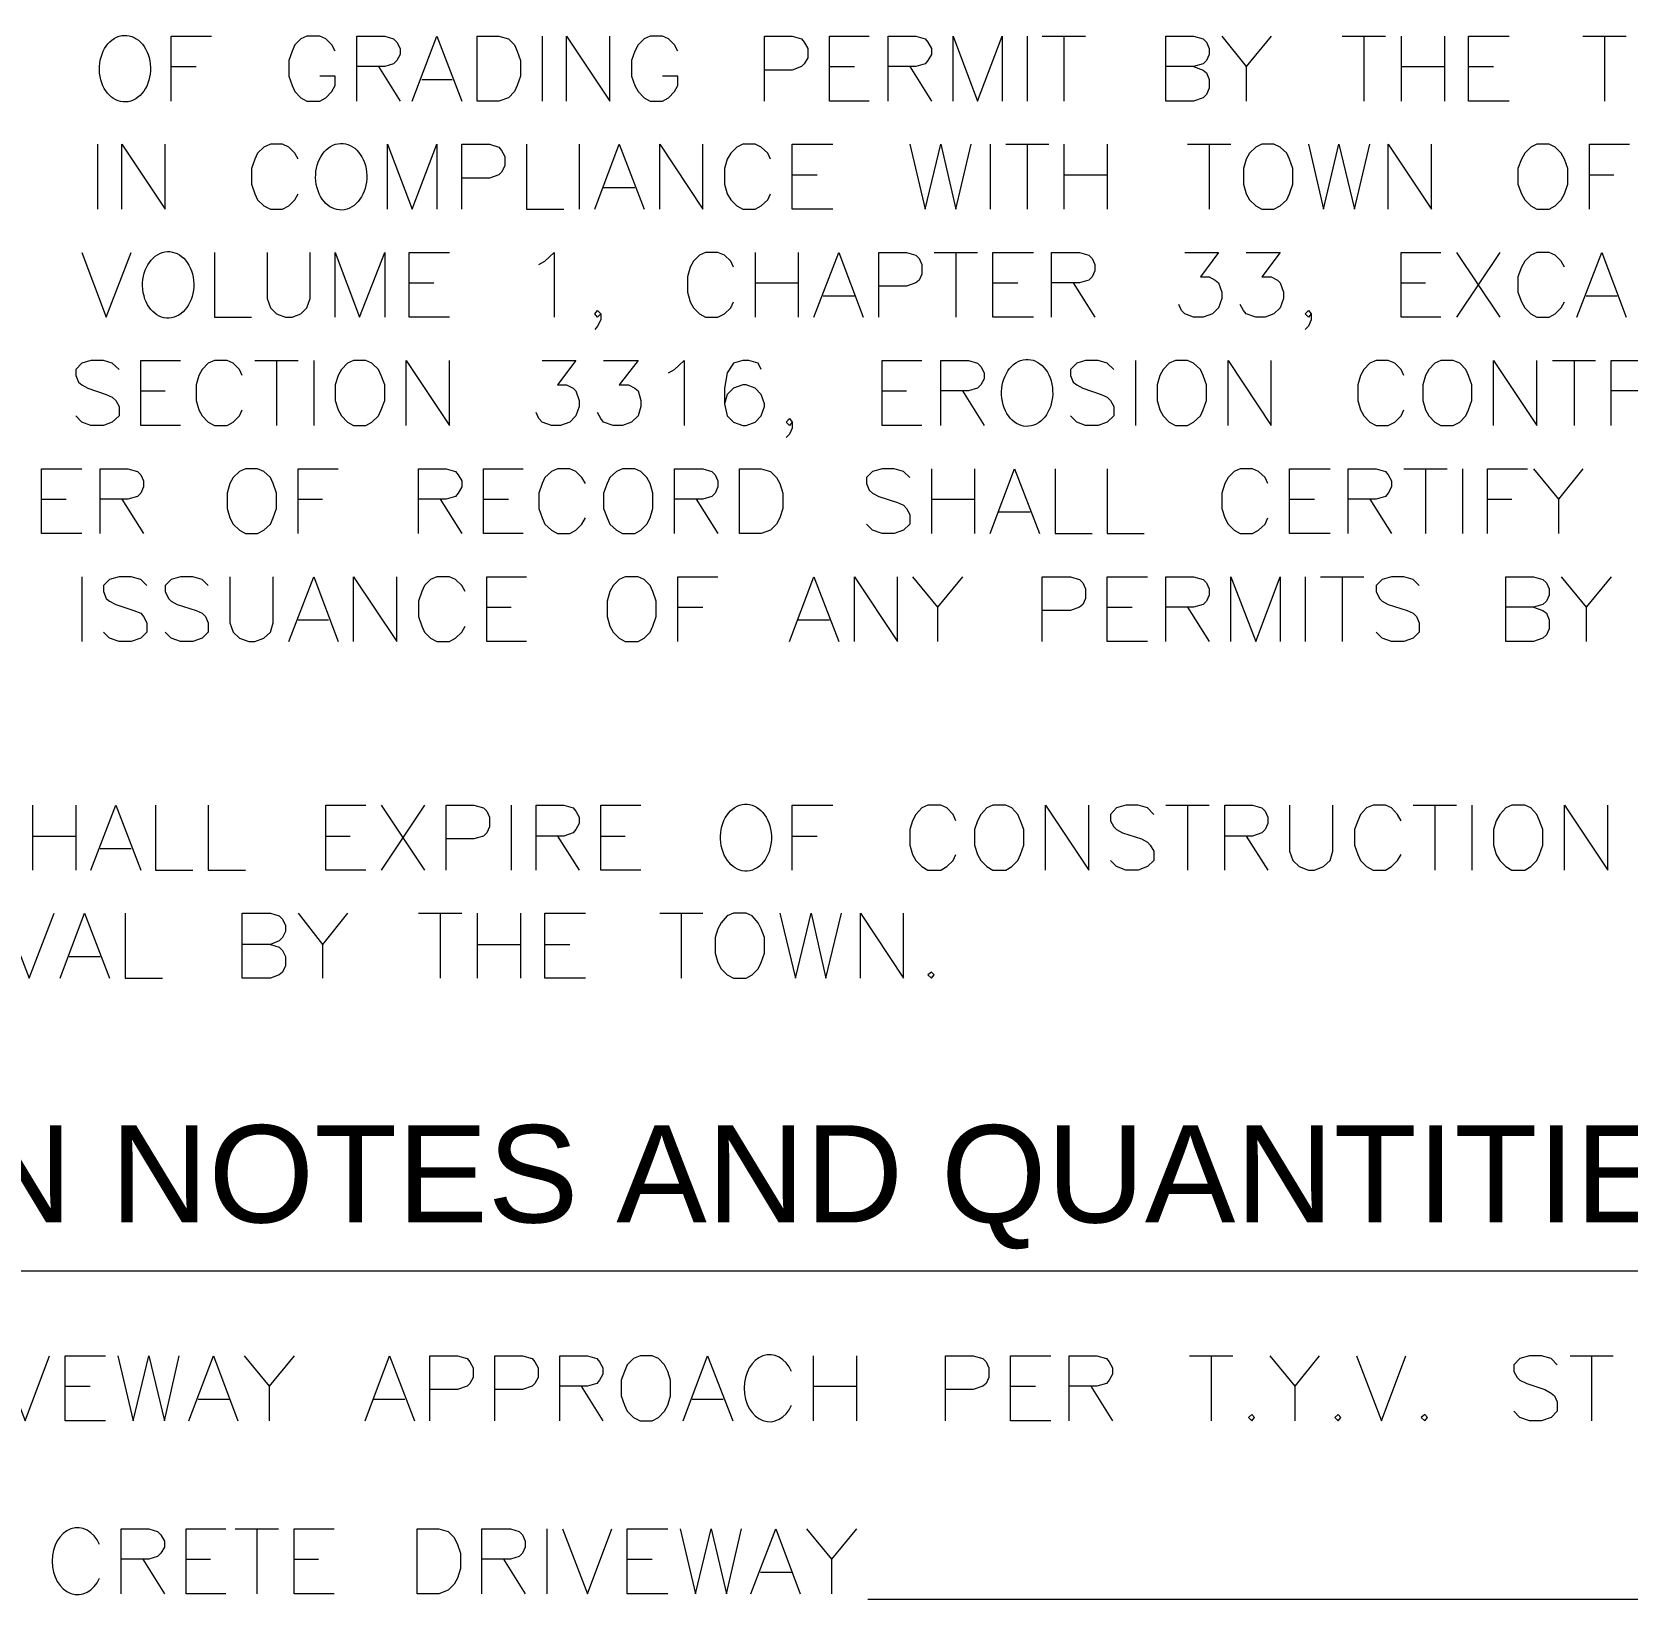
# Model space of a CAD drawing. Header units: millimetres. Extents: x -419 to 20046, y -14642 to 2638.
# Drawn here: x 3711.272 to 3713.239, y 915.84 to 917.773 of the extents above; entities that cross this region are included whole.
import ezdxf

# ---------------------------------------------------------------- set-up
doc = ezdxf.new("R2010")
doc.units = ezdxf.units.MM
for name, color, linetype in [('PDF10_---- NOTES', 7, 'Continuous'), ('PDF10_----TX03', 7, 'Continuous'), ('PDF10_TEXT', 7, 'Continuous'), ('PDF10_VICINITY MAP', 7, 'Continuous')]:
    doc.layers.add(name, color=color, linetype=linetype)
doc.styles.add('PDF Arial', font='arial.ttf')

msp = doc.modelspace()

# ---------------------------------------------------------------- linework, layer by layer
at = {"layer": 'PDF10_---- NOTES', "lineweight": 20}
msp.add_lwpolyline([(3709.972, 916.2448), (3713.3998, 916.2448)], dxfattribs=at)
at = {"layer": 'PDF10_----TX03', "lineweight": 20}
for points in [[(3711.4438, 917.6874), (3711.4438, 917.7674), (3711.4938, 917.7674)], [(3711.6463, 917.7491), (3711.6422, 917.7566), (3711.6347, 917.7641), (3711.6272, 917.7674), (3711.6113, 917.7674), (3711.6038, 917.7641), (3711.5963, 917.7566), (3711.593, 917.7491), (3711.5888, 917.7374), (3711.5888, 917.7182), (3711.593, 917.7066), (3711.5963, 917.6991), (3711.6038, 917.6916), (3711.6113, 917.6874), (3711.6272, 917.6874), (3711.6347, 917.6916), (3711.6422, 917.6991), (3711.6463, 917.7066), (3711.6463, 917.7182), (3711.6272, 917.7182)], [(3711.673, 917.6874), (3711.673, 917.7674), (3711.7072, 917.7674), (3711.718, 917.7641), (3711.7222, 917.7599), (3711.7263, 917.7524), (3711.7263, 917.7449), (3711.7222, 917.7374), (3711.718, 917.7332), (3711.7072, 917.7299), (3711.673, 917.7299)], [(3711.7413, 917.6874), (3711.7714, 917.7674), (3711.8022, 917.6874)], [(3711.9014, 917.7674), (3711.9014, 917.6874)], [(3711.9314, 917.6874), (3711.9314, 917.7674), (3711.9847, 917.6874), (3711.9847, 917.7674)], [(3712.0689, 917.7491), (3712.0647, 917.7566), (3712.0572, 917.7641), (3712.0497, 917.7674), (3712.0347, 917.7674), (3712.0272, 917.7641), (3712.0197, 917.7566), (3712.0155, 917.7491), (3712.0114, 917.7374), (3712.0114, 917.7182), (3712.0155, 917.7066), (3712.0197, 917.6991), (3712.0272, 917.6916), (3712.0347, 917.6874), (3712.0497, 917.6874), (3712.0572, 917.6916), (3712.0647, 917.6991), (3712.0689, 917.7066), (3712.0689, 917.7182), (3712.0497, 917.7182)], [(3712.1756, 917.6874), (3712.1756, 917.7674), (3712.2097, 917.7674), (3712.2214, 917.7641), (3712.2247, 917.7599), (3712.2289, 917.7524), (3712.2289, 917.7407), (3712.2247, 917.7332), (3712.2214, 917.7299), (3712.2097, 917.7257), (3712.1756, 917.7257)], [(3712.3047, 917.6874), (3712.2556, 917.6874), (3712.2556, 917.7674), (3712.3047, 917.7674)], [(3712.3281, 917.6874), (3712.3281, 917.7674), (3712.3622, 917.7674), (3712.3739, 917.7641), (3712.3772, 917.7599), (3712.3814, 917.7524), (3712.3814, 917.7449), (3712.3772, 917.7374), (3712.3739, 917.7332), (3712.3622, 917.7299), (3712.3281, 917.7299)], [(3712.4081, 917.6874), (3712.4081, 917.7674), (3712.4381, 917.6874), (3712.4689, 917.7674), (3712.4689, 917.6874)], [(3712.4997, 917.7674), (3712.4997, 917.6874)], [(3712.5181, 917.7674), (3712.5714, 917.7674)], [(3712.5447, 917.7674), (3712.5447, 917.6874)], [(3712.7048, 917.7299), (3712.7164, 917.7257), (3712.7206, 917.7224), (3712.7239, 917.7141), (3712.7239, 917.7032), (3712.7206, 917.6957), (3712.7164, 917.6916), (3712.7048, 917.6874), (3712.6706, 917.6874), (3712.6706, 917.7674), (3712.7048, 917.7674), (3712.7164, 917.7641), (3712.7206, 917.7599), (3712.7239, 917.7524), (3712.7239, 917.7449), (3712.7206, 917.7374), (3712.7164, 917.7332), (3712.7048, 917.7299), (3712.6706, 917.7299)], [(3712.7398, 917.7674), (3712.7698, 917.7299), (3712.7698, 917.6874)], [(3712.8006, 917.7674), (3712.7698, 917.7299)], [(3712.8881, 917.7674), (3712.9414, 917.7674)], [(3712.9148, 917.7674), (3712.9148, 917.6874)], [(3712.9606, 917.7674), (3712.9606, 917.6874)], [(3713.014, 917.7674), (3713.014, 917.6874)], [(3713.094, 917.6874), (3713.044, 917.6874), (3713.044, 917.7674), (3713.094, 917.7674)], [(3713.1848, 917.7674), (3713.2381, 917.7674)], [(3713.2115, 917.7674), (3713.2115, 917.6874)], [(3711.4438, 917.7299), (3711.4747, 917.7299)], [(3711.6997, 917.7299), (3711.7263, 917.6874)], [(3712.2556, 917.7299), (3712.2864, 917.7299)], [(3712.3547, 917.7299), (3712.3814, 917.6874)], [(3712.9606, 917.7299), (3713.014, 917.7299)], [(3713.044, 917.7299), (3713.0748, 917.7299)], [(3711.753, 917.7141), (3711.7905, 917.7141)], [(3711.353, 917.6341), (3711.353, 917.5541)], [(3711.383, 917.5541), (3711.383, 917.6341), (3711.4363, 917.5541), (3711.4363, 917.6341)], [(3711.6005, 917.6157), (3711.5963, 917.6232), (3711.5888, 917.6307), (3711.5813, 917.6341), (3711.5663, 917.6341), (3711.558, 917.6307), (3711.5505, 917.6232), (3711.5472, 917.6157), (3711.543, 917.6041), (3711.543, 917.5849), (3711.5472, 917.5732), (3711.5505, 917.5657), (3711.558, 917.5582), (3711.5663, 917.5541), (3711.5813, 917.5541), (3711.5888, 917.5582), (3711.5963, 917.5657), (3711.6005, 917.5732)], [(3711.7105, 917.5541), (3711.7105, 917.6341), (3711.7413, 917.5541), (3711.7714, 917.6341), (3711.7714, 917.5541)], [(3711.8022, 917.5541), (3711.8022, 917.6341), (3711.8364, 917.6341), (3711.848, 917.6307), (3711.8514, 917.6266), (3711.8555, 917.6191), (3711.8555, 917.6074), (3711.8514, 917.5999), (3711.848, 917.5966), (3711.8364, 917.5924), (3711.8022, 917.5924)], [(3711.8822, 917.6341), (3711.8822, 917.5541), (3711.928, 917.5541)], [(3711.9472, 917.6341), (3711.9472, 917.5541)], [(3711.9664, 917.5541), (3711.9964, 917.6341), (3712.0272, 917.5541)], [(3712.0464, 917.5541), (3712.0464, 917.6341), (3712.0997, 917.5541), (3712.0997, 917.6341)], [(3712.1831, 917.6157), (3712.1797, 917.6232), (3712.1714, 917.6307), (3712.1639, 917.6341), (3712.1489, 917.6341), (3712.1414, 917.6307), (3712.1339, 917.6232), (3712.1297, 917.6157), (3712.1264, 917.6041), (3712.1264, 917.5849), (3712.1297, 917.5732), (3712.1339, 917.5657), (3712.1414, 917.5582), (3712.1489, 917.5541), (3712.1639, 917.5541), (3712.1714, 917.5582), (3712.1797, 917.5657), (3712.1831, 917.5732)], [(3712.2597, 917.5541), (3712.2097, 917.5541), (3712.2097, 917.6341), (3712.2597, 917.6341)], [(3712.3547, 917.6341), (3712.3739, 917.5541), (3712.3931, 917.6341), (3712.4114, 917.5541), (3712.4306, 917.6341)], [(3712.4539, 917.6341), (3712.4539, 917.5541)], [(3712.4731, 917.6341), (3712.5264, 917.6341)], [(3712.4997, 917.6341), (3712.4997, 917.5541)], [(3712.5447, 917.6341), (3712.5447, 917.5541)], [(3712.5981, 917.6341), (3712.5981, 917.5541)], [(3712.6973, 917.6341), (3712.7506, 917.6341)], [(3712.7239, 917.6341), (3712.7239, 917.5541)], [(3712.8464, 917.6341), (3712.8648, 917.5541), (3712.8839, 917.6341), (3712.9031, 917.5541), (3712.9223, 917.6341)], [(3712.9448, 917.5541), (3712.9448, 917.6341), (3712.9981, 917.5541), (3712.9981, 917.6341)], [(3713.1931, 917.5541), (3713.1931, 917.6341), (3713.2423, 917.6341)], [(3711.9772, 917.5807), (3712.0155, 917.5807)], [(3712.2097, 917.5966), (3712.2406, 917.5966)], [(3712.5447, 917.5966), (3712.5981, 917.5966)], [(3713.1931, 917.5966), (3713.2231, 917.5966)], [(3711.3338, 917.5007), (3711.3638, 917.4207), (3711.3947, 917.5007)], [(3711.4972, 917.5007), (3711.4972, 917.4207), (3711.543, 917.4207)], [(3711.5622, 917.5007), (3711.5622, 917.4441), (3711.5663, 917.4324), (3711.5738, 917.4249), (3711.5847, 917.4207), (3711.593, 917.4207), (3711.6038, 917.4249), (3711.6113, 917.4324), (3711.6155, 917.4441), (3711.6155, 917.5007)], [(3711.6463, 917.4207), (3711.6463, 917.5007), (3711.6763, 917.4207), (3711.7072, 917.5007), (3711.7072, 917.4207)], [(3711.7872, 917.4207), (3711.7372, 917.4207), (3711.7372, 917.5007), (3711.7872, 917.5007)], [(3711.8972, 917.4857), (3711.9047, 917.4899), (3711.9164, 917.5007), (3711.9164, 917.4207)], [(3712.1372, 917.4824), (3712.1339, 917.4899), (3712.1264, 917.4974), (3712.118, 917.5007), (3712.103, 917.5007), (3712.0955, 917.4974), (3712.088, 917.4899), (3712.0839, 917.4824), (3712.0805, 917.4707), (3712.0805, 917.4516), (3712.0839, 917.4399), (3712.088, 917.4324), (3712.0955, 917.4249), (3712.103, 917.4207), (3712.118, 917.4207), (3712.1264, 917.4249), (3712.1339, 917.4324), (3712.1372, 917.4399)], [(3712.1639, 917.5007), (3712.1639, 917.4207)], [(3712.2172, 917.5007), (3712.2172, 917.4207)], [(3712.2364, 917.4207), (3712.2672, 917.5007), (3712.2972, 917.4207)], [(3712.3164, 917.4207), (3712.3164, 917.5007), (3712.3506, 917.5007), (3712.3622, 917.4974), (3712.3664, 917.4932), (3712.3697, 917.4857), (3712.3697, 917.4741), (3712.3664, 917.4666), (3712.3622, 917.4632), (3712.3506, 917.4591), (3712.3164, 917.4591)], [(3712.3847, 917.5007), (3712.4381, 917.5007)], [(3712.4114, 917.5007), (3712.4114, 917.4207)], [(3712.5072, 917.4207), (3712.4572, 917.4207), (3712.4572, 917.5007), (3712.5072, 917.5007)], [(3712.5297, 917.4207), (3712.5297, 917.5007), (3712.5639, 917.5007), (3712.5756, 917.4974), (3712.5797, 917.4932), (3712.5831, 917.4857), (3712.5831, 917.4782), (3712.5797, 917.4707), (3712.5756, 917.4666), (3712.5639, 917.4632), (3712.5297, 917.4632)], [(3712.6939, 917.5007), (3712.7356, 917.5007), (3712.7131, 917.4707), (3712.7239, 917.4707), (3712.7314, 917.4666), (3712.7356, 917.4632), (3712.7398, 917.4516), (3712.7398, 917.4441), (3712.7356, 917.4324), (3712.7281, 917.4249), (3712.7164, 917.4207), (3712.7048, 917.4207), (3712.6939, 917.4249), (3712.6898, 917.4291), (3712.6864, 917.4366)], [(3712.7698, 917.5007), (3712.8114, 917.5007), (3712.7889, 917.4707), (3712.8006, 917.4707), (3712.8081, 917.4666), (3712.8114, 917.4632), (3712.8156, 917.4516), (3712.8156, 917.4441), (3712.8114, 917.4324), (3712.8039, 917.4249), (3712.7931, 917.4207), (3712.7814, 917.4207), (3712.7698, 917.4249), (3712.7664, 917.4291), (3712.7623, 917.4366)], [(3713.0098, 917.4207), (3712.9606, 917.4207), (3712.9606, 917.5007), (3713.0098, 917.5007)], [(3713.029, 917.5007), (3713.0823, 917.4207)], [(3713.0823, 917.5007), (3713.029, 917.4207)], [(3713.1623, 917.4824), (3713.1581, 917.4899), (3713.1506, 917.4974), (3713.1431, 917.5007), (3713.1281, 917.5007), (3713.1206, 917.4974), (3713.1131, 917.4899), (3713.109, 917.4824), (3713.1048, 917.4707), (3713.1048, 917.4516), (3713.109, 917.4399), (3713.1131, 917.4324), (3713.1206, 917.4249), (3713.1281, 917.4207), (3713.1431, 917.4207), (3713.1506, 917.4249), (3713.1581, 917.4324), (3713.1623, 917.4399)], [(3713.1773, 917.4207), (3713.2081, 917.5007), (3713.2381, 917.4207)], [(3711.7372, 917.4632), (3711.768, 917.4632)], [(3712.1639, 917.4632), (3712.2172, 917.4632)], [(3712.4572, 917.4632), (3712.4881, 917.4632)], [(3712.5564, 917.4632), (3712.5831, 917.4207)], [(3712.9606, 917.4632), (3712.9906, 917.4632)], [(3712.2481, 917.4474), (3712.2864, 917.4474)], [(3713.189, 917.4474), (3713.2273, 917.4474)], [(3711.9739, 917.4249), (3711.9697, 917.4207), (3711.9664, 917.4249), (3711.9697, 917.4291), (3711.9739, 917.4249), (3711.9739, 917.4174), (3711.9697, 917.4099), (3711.9664, 917.4057)], [(3712.8498, 917.4249), (3712.8464, 917.4207), (3712.8423, 917.4249), (3712.8464, 917.4291), (3712.8498, 917.4249), (3712.8498, 917.4174), (3712.8464, 917.4099), (3712.8423, 917.4057)], [(3711.3797, 917.3565), (3711.3713, 917.364), (3711.3605, 917.3674), (3711.3447, 917.3674), (3711.3338, 917.364), (3711.3263, 917.3565), (3711.3263, 917.349), (3711.3296, 917.3407), (3711.3338, 917.3374), (3711.3413, 917.3332), (3711.3638, 917.3257), (3711.3713, 917.3224), (3711.3755, 917.3182), (3711.3797, 917.3107), (3711.3797, 917.299), (3711.3713, 917.2915), (3711.3605, 917.2874), (3711.3447, 917.2874), (3711.3338, 917.2915), (3711.3263, 917.299)], [(3711.4555, 917.2874), (3711.4063, 917.2874), (3711.4063, 917.3674), (3711.4555, 917.3674)], [(3711.5313, 917.349), (3711.528, 917.3565), (3711.5205, 917.364), (3711.513, 917.3674), (3711.4972, 917.3674), (3711.4897, 917.364), (3711.4822, 917.3565), (3711.478, 917.349), (3711.4747, 917.3374), (3711.4747, 917.3182), (3711.478, 917.3065), (3711.4822, 917.299), (3711.4897, 917.2915), (3711.4972, 917.2874), (3711.513, 917.2874), (3711.5205, 917.2915), (3711.528, 917.299), (3711.5313, 917.3065)], [(3711.5472, 917.3674), (3711.6005, 917.3674)], [(3711.5738, 917.3674), (3711.5738, 917.2874)], [(3711.6197, 917.3674), (3711.6197, 917.2874)], [(3711.7338, 917.2874), (3711.7338, 917.3674), (3711.7872, 917.2874), (3711.7872, 917.3674)], [(3711.9014, 917.3674), (3711.943, 917.3674), (3711.9205, 917.3374), (3711.9314, 917.3374), (3711.9397, 917.3332), (3711.943, 917.3299), (3711.9472, 917.3182), (3711.9472, 917.3107), (3711.943, 917.299), (3711.9355, 917.2915), (3711.9239, 917.2874), (3711.913, 917.2874), (3711.9014, 917.2915), (3711.8972, 917.2957), (3711.8939, 917.3032)], [(3711.9772, 917.3674), (3712.0197, 917.3674), (3711.9964, 917.3374), (3712.008, 917.3374), (3712.0155, 917.3332), (3712.0197, 917.3299), (3712.023, 917.3182), (3712.023, 917.3107), (3712.0197, 917.299), (3712.0114, 917.2915), (3712.0005, 917.2874), (3711.9889, 917.2874), (3711.9772, 917.2915), (3711.9739, 917.2957), (3711.9697, 917.3032)], [(3712.0572, 917.3524), (3712.0647, 917.3565), (3712.0764, 917.3674), (3712.0764, 917.2874)], [(3712.1714, 917.3565), (3712.168, 917.364), (3712.1564, 917.3674), (3712.1489, 917.3674), (3712.1372, 917.364), (3712.1297, 917.3524), (3712.1264, 917.3332), (3712.1264, 917.314), (3712.1297, 917.299), (3712.1372, 917.2915), (3712.1489, 917.2874), (3712.153, 917.2874), (3712.1639, 917.2915), (3712.1714, 917.299), (3712.1756, 917.3107), (3712.1756, 917.314), (3712.1714, 917.3257), (3712.1639, 917.3332), (3712.153, 917.3374), (3712.1489, 917.3374), (3712.1372, 917.3332), (3712.1297, 917.3257), (3712.1264, 917.314)], [(3712.3697, 917.2874), (3712.3206, 917.2874), (3712.3206, 917.3674), (3712.3697, 917.3674)], [(3712.3931, 917.2874), (3712.3931, 917.3674), (3712.4272, 917.3674), (3712.4381, 917.364), (3712.4422, 917.3599), (3712.4464, 917.3524), (3712.4464, 917.3449), (3712.4422, 917.3374), (3712.4381, 917.3332), (3712.4272, 917.3299), (3712.3931, 917.3299)], [(3712.6064, 917.3565), (3712.5981, 917.364), (3712.5872, 917.3674), (3712.5714, 917.3674), (3712.5606, 917.364), (3712.5531, 917.3565), (3712.5531, 917.349), (3712.5564, 917.3407), (3712.5606, 917.3374), (3712.5681, 917.3332), (3712.5906, 917.3257), (3712.5981, 917.3224), (3712.6023, 917.3182), (3712.6064, 917.3107), (3712.6064, 917.299), (3712.5981, 917.2915), (3712.5872, 917.2874), (3712.5714, 917.2874), (3712.5606, 917.2915), (3712.5531, 917.299)], [(3712.6331, 917.3674), (3712.6331, 917.2874)], [(3712.7473, 917.2874), (3712.7473, 917.3674), (3712.8006, 917.2874), (3712.8006, 917.3674)], [(3712.9639, 917.349), (3712.9606, 917.3565), (3712.9531, 917.364), (3712.9448, 917.3674), (3712.9298, 917.3674), (3712.9223, 917.364), (3712.9148, 917.3565), (3712.9106, 917.349), (3712.9073, 917.3374), (3712.9073, 917.3182), (3712.9106, 917.3065), (3712.9148, 917.299), (3712.9223, 917.2915), (3712.9298, 917.2874), (3712.9448, 917.2874), (3712.9531, 917.2915), (3712.9606, 917.299), (3712.9639, 917.3065)], [(3713.0748, 917.2874), (3713.0748, 917.3674), (3713.1281, 917.2874), (3713.1281, 917.3674)], [(3713.1473, 917.3674), (3713.2006, 917.3674)], [(3713.174, 917.3674), (3713.174, 917.2874)], [(3713.2198, 917.2874), (3713.2198, 917.3674), (3713.254, 917.3674), (3713.2648, 917.364), (3713.269, 917.3599), (3713.2731, 917.3524), (3713.2731, 917.3449), (3713.269, 917.3374), (3713.2648, 917.3332), (3713.254, 917.3299), (3713.2198, 917.3299)], [(3711.4063, 917.3299), (3711.4363, 917.3299)], [(3712.3206, 917.3299), (3712.3506, 917.3299)], [(3712.4197, 917.3299), (3712.4464, 917.2874)], [(3712.2097, 917.2915), (3712.2064, 917.2874), (3712.2022, 917.2915), (3712.2064, 917.2957), (3712.2097, 917.2915), (3712.2097, 917.284), (3712.2064, 917.2765), (3712.2022, 917.2724)], [(3711.3338, 917.154), (3711.2838, 917.154), (3711.2838, 917.234), (3711.3338, 917.234)], [(3711.3563, 917.154), (3711.3563, 917.234), (3711.3905, 917.234), (3711.4022, 917.2307), (3711.4063, 917.2265), (3711.4097, 917.219), (3711.4097, 917.2115), (3711.4063, 917.204), (3711.4022, 917.1999), (3711.3905, 917.1965), (3711.3563, 917.1965)], [(3711.6005, 917.154), (3711.6005, 917.234), (3711.6497, 917.234)], [(3711.7488, 917.154), (3711.7488, 917.234), (3711.783, 917.234), (3711.7947, 917.2307), (3711.798, 917.2265), (3711.8022, 917.219), (3711.8022, 917.2115), (3711.798, 917.204), (3711.7947, 917.1999), (3711.783, 917.1965), (3711.7488, 917.1965)], [(3711.878, 917.154), (3711.8289, 917.154), (3711.8289, 917.234), (3711.878, 917.234)], [(3711.9547, 917.2157), (3711.9505, 917.2232), (3711.943, 917.2307), (3711.9355, 917.234), (3711.9205, 917.234), (3711.913, 917.2307), (3711.9047, 917.2232), (3711.9014, 917.2157), (3711.8972, 917.204), (3711.8972, 917.1849), (3711.9014, 917.1732), (3711.9047, 917.1657), (3711.913, 917.1582), (3711.9205, 917.154), (3711.9355, 917.154), (3711.943, 917.1582), (3711.9505, 917.1657), (3711.9547, 917.1732)], [(3712.0647, 917.154), (3712.0647, 917.234), (3712.0997, 917.234), (3712.1105, 917.2307), (3712.1147, 917.2265), (3712.118, 917.219), (3712.118, 917.2115), (3712.1147, 917.204), (3712.1105, 917.1999), (3712.0997, 917.1965), (3712.0647, 917.1965)], [(3712.3547, 917.2232), (3712.3472, 917.2307), (3712.3356, 917.234), (3712.3206, 917.234), (3712.3089, 917.2307), (3712.3014, 917.2232), (3712.3014, 917.2157), (3712.3047, 917.2074), (3712.3089, 917.204), (3712.3164, 917.1999), (3712.3397, 917.1924), (3712.3472, 917.189), (3712.3506, 917.1849), (3712.3547, 917.1774), (3712.3547, 917.1657), (3712.3472, 917.1582), (3712.3356, 917.154), (3712.3206, 917.154), (3712.3089, 917.1582), (3712.3014, 917.1657)], [(3712.3814, 917.234), (3712.3814, 917.154)], [(3712.4347, 917.234), (3712.4347, 917.154)], [(3712.4539, 917.154), (3712.4839, 917.234), (3712.5147, 917.154)], [(3712.5339, 917.234), (3712.5339, 917.154), (3712.5797, 917.154)], [(3712.5981, 917.234), (3712.5981, 917.154), (3712.6439, 917.154)], [(3712.7964, 917.2157), (3712.7931, 917.2232), (3712.7848, 917.2307), (3712.7773, 917.234), (3712.7623, 917.234), (3712.7548, 917.2307), (3712.7473, 917.2232), (3712.7431, 917.2157), (3712.7398, 917.204), (3712.7398, 917.1849), (3712.7431, 917.1732), (3712.7473, 917.1657), (3712.7548, 917.1582), (3712.7623, 917.154), (3712.7773, 917.154), (3712.7848, 917.1582), (3712.7931, 917.1657), (3712.7964, 917.1732)], [(3712.8731, 917.154), (3712.8231, 917.154), (3712.8231, 917.234), (3712.8731, 917.234)], [(3712.8956, 917.154), (3712.8956, 917.234), (3712.9298, 917.234), (3712.9414, 917.2307), (3712.9448, 917.2265), (3712.9489, 917.219), (3712.9489, 917.2115), (3712.9448, 917.204), (3712.9414, 917.1999), (3712.9298, 917.1965), (3712.8956, 917.1965)], [(3712.9639, 917.234), (3713.0173, 917.234)], [(3712.9906, 917.234), (3712.9906, 917.154)], [(3713.0365, 917.234), (3713.0365, 917.154)], [(3713.0673, 917.154), (3713.0673, 917.234), (3713.1165, 917.234)], [(3713.124, 917.234), (3713.1548, 917.1965), (3713.1548, 917.154)], [(3713.1848, 917.234), (3713.1548, 917.1965)], [(3711.2838, 917.1965), (3711.3146, 917.1965)], [(3711.383, 917.1965), (3711.4097, 917.154)], [(3711.6005, 917.1965), (3711.6305, 917.1965)], [(3711.7755, 917.1965), (3711.8022, 917.154)], [(3711.8289, 917.1965), (3711.8597, 917.1965)], [(3712.0914, 917.1965), (3712.118, 917.154)], [(3712.3814, 917.1965), (3712.4347, 917.1965)], [(3712.8231, 917.1965), (3712.8539, 917.1965)], [(3712.9223, 917.1965), (3712.9489, 917.154)], [(3713.0673, 917.1965), (3713.0973, 917.1965)], [(3712.4647, 917.1807), (3712.5031, 917.1807)], [(3711.3338, 917.1007), (3711.3338, 917.0207)], [(3711.4138, 917.0899), (3711.4063, 917.0974), (3711.3947, 917.1007), (3711.3797, 917.1007), (3711.368, 917.0974), (3711.3605, 917.0899), (3711.3605, 917.0824), (3711.3638, 917.074), (3711.368, 917.0707), (3711.3755, 917.0665), (3711.398, 917.059), (3711.4063, 917.0557), (3711.4097, 917.0515), (3711.4138, 917.044), (3711.4138, 917.0324), (3711.4063, 917.0249), (3711.3947, 917.0207), (3711.3797, 917.0207), (3711.368, 917.0249), (3711.3605, 917.0324)], [(3711.4897, 917.0899), (3711.4822, 917.0974), (3711.4705, 917.1007), (3711.4555, 917.1007), (3711.4438, 917.0974), (3711.4363, 917.0899), (3711.4363, 917.0824), (3711.4405, 917.074), (3711.4438, 917.0707), (3711.4513, 917.0665), (3711.4747, 917.059), (3711.4822, 917.0557), (3711.4863, 917.0515), (3711.4897, 917.044), (3711.4897, 917.0324), (3711.4822, 917.0249), (3711.4705, 917.0207), (3711.4555, 917.0207), (3711.4438, 917.0249), (3711.4363, 917.0324)], [(3711.5163, 917.1007), (3711.5163, 917.044), (3711.5205, 917.0324), (3711.528, 917.0249), (3711.5397, 917.0207), (3711.5472, 917.0207), (3711.558, 917.0249), (3711.5663, 917.0324), (3711.5697, 917.044), (3711.5697, 917.1007)], [(3711.5888, 917.0207), (3711.6197, 917.1007), (3711.6497, 917.0207)], [(3711.6688, 917.0207), (3711.6688, 917.1007), (3711.7222, 917.0207), (3711.7222, 917.1007)], [(3711.8064, 917.0824), (3711.8022, 917.0899), (3711.7947, 917.0974), (3711.7872, 917.1007), (3711.7714, 917.1007), (3711.7639, 917.0974), (3711.7564, 917.0899), (3711.753, 917.0824), (3711.7488, 917.0707), (3711.7488, 917.0515), (3711.753, 917.0399), (3711.7564, 917.0324), (3711.7639, 917.0249), (3711.7714, 917.0207), (3711.7872, 917.0207), (3711.7947, 917.0249), (3711.8022, 917.0324), (3711.8064, 917.0399)], [(3711.8822, 917.0207), (3711.833, 917.0207), (3711.833, 917.1007), (3711.8822, 917.1007)], [(3712.0689, 917.0207), (3712.0689, 917.1007), (3712.118, 917.1007)], [(3712.2064, 917.0207), (3712.2364, 917.1007), (3712.2672, 917.0207)], [(3712.2864, 917.0207), (3712.2864, 917.1007), (3712.3397, 917.0207), (3712.3397, 917.1007)], [(3712.3581, 917.1007), (3712.3889, 917.0632), (3712.3889, 917.0207)], [(3712.4197, 917.1007), (3712.3889, 917.0632)], [(3712.5181, 917.0207), (3712.5181, 917.1007), (3712.5531, 917.1007), (3712.5639, 917.0974), (3712.5681, 917.0932), (3712.5714, 917.0857), (3712.5714, 917.074), (3712.5681, 917.0665), (3712.5639, 917.0632), (3712.5531, 917.059), (3712.5181, 917.059)], [(3712.6481, 917.0207), (3712.5981, 917.0207), (3712.5981, 917.1007), (3712.6481, 917.1007)], [(3712.6706, 917.0207), (3712.6706, 917.1007), (3712.7048, 917.1007), (3712.7164, 917.0974), (3712.7206, 917.0932), (3712.7239, 917.0857), (3712.7239, 917.0782), (3712.7206, 917.0707), (3712.7164, 917.0665), (3712.7048, 917.0632), (3712.6706, 917.0632)], [(3712.7506, 917.0207), (3712.7506, 917.1007), (3712.7814, 917.0207), (3712.8114, 917.1007), (3712.8114, 917.0207)], [(3712.8423, 917.1007), (3712.8423, 917.0207)], [(3712.8614, 917.1007), (3712.9148, 917.1007)], [(3712.8881, 917.1007), (3712.8881, 917.0207)], [(3712.9831, 917.0899), (3712.9756, 917.0974), (3712.9639, 917.1007), (3712.9489, 917.1007), (3712.9373, 917.0974), (3712.9298, 917.0899), (3712.9298, 917.0824), (3712.9339, 917.074), (3712.9373, 917.0707), (3712.9448, 917.0665), (3712.9681, 917.059), (3712.9756, 917.0557), (3712.9798, 917.0515), (3712.9831, 917.044), (3712.9831, 917.0324), (3712.9756, 917.0249), (3712.9639, 917.0207), (3712.9489, 917.0207), (3712.9373, 917.0249), (3712.9298, 917.0324)], [(3713.124, 917.0632), (3713.1356, 917.059), (3713.1398, 917.0557), (3713.1431, 917.0474), (3713.1431, 917.0365), (3713.1398, 917.029), (3713.1356, 917.0249), (3713.124, 917.0207), (3713.0898, 917.0207), (3713.0898, 917.1007), (3713.124, 917.1007), (3713.1356, 917.0974), (3713.1398, 917.0932), (3713.1431, 917.0857), (3713.1431, 917.0782), (3713.1398, 917.0707), (3713.1356, 917.0665), (3713.124, 917.0632), (3713.0898, 917.0632)], [(3713.1581, 917.1007), (3713.189, 917.0632), (3713.189, 917.0207)], [(3713.2198, 917.1007), (3713.189, 917.0632)], [(3711.833, 917.0632), (3711.863, 917.0632)], [(3712.0689, 917.0632), (3712.0997, 917.0632)], [(3712.5981, 917.0632), (3712.6289, 917.0632)], [(3712.6973, 917.0632), (3712.7239, 917.0207)], [(3711.6005, 917.0474), (3711.638, 917.0474)], [(3712.2172, 917.0474), (3712.2556, 917.0474)], [(3711.273, 916.819), (3711.273, 916.739)], [(3711.3263, 916.819), (3711.3263, 916.739)], [(3711.3447, 916.739), (3711.3755, 916.819), (3711.4063, 916.739)], [(3711.4247, 916.819), (3711.4247, 916.739), (3711.4705, 916.739)], [(3711.4897, 916.819), (3711.4897, 916.739), (3711.5355, 916.739)], [(3711.6838, 916.739), (3711.6347, 916.739), (3711.6347, 916.819), (3711.6838, 916.819)], [(3711.703, 916.819), (3711.7564, 916.739)], [(3711.7564, 916.819), (3711.703, 916.739)], [(3711.783, 916.739), (3711.783, 916.819), (3711.8172, 916.819), (3711.8289, 916.8157), (3711.833, 916.8115), (3711.8364, 916.804), (3711.8364, 916.7923), (3711.833, 916.7848), (3711.8289, 916.7807), (3711.8172, 916.7773), (3711.783, 916.7773)], [(3711.863, 916.819), (3711.863, 916.739)], [(3711.8939, 916.739), (3711.8939, 916.819), (3711.928, 916.819), (3711.9397, 916.8157), (3711.943, 916.8115), (3711.9472, 916.804), (3711.9472, 916.7965), (3711.943, 916.789), (3711.9397, 916.7848), (3711.928, 916.7807), (3711.8939, 916.7807)], [(3712.023, 916.739), (3711.9739, 916.739), (3711.9739, 916.819), (3712.023, 916.819)], [(3712.2097, 916.739), (3712.2097, 916.819), (3712.2597, 916.819)], [(3712.4114, 916.7998), (3712.4081, 916.8073), (3712.4006, 916.8157), (3712.3931, 916.819), (3712.3772, 916.819), (3712.3697, 916.8157), (3712.3622, 916.8073), (3712.3581, 916.7998), (3712.3547, 916.789), (3712.3547, 916.7698), (3712.3581, 916.7582), (3712.3622, 916.7507), (3712.3697, 916.7432), (3712.3772, 916.739), (3712.3931, 916.739), (3712.4006, 916.7432), (3712.4081, 916.7507), (3712.4114, 916.7582)], [(3712.5222, 916.739), (3712.5222, 916.819), (3712.5756, 916.739), (3712.5756, 916.819)], [(3712.6556, 916.8073), (3712.6481, 916.8157), (3712.6364, 916.819), (3712.6214, 916.819), (3712.6098, 916.8157), (3712.6023, 916.8073), (3712.6023, 916.7998), (3712.6064, 916.7923), (3712.6098, 916.789), (3712.6173, 916.7848), (3712.6406, 916.7773), (3712.6481, 916.7732), (3712.6514, 916.7698), (3712.6556, 916.7623), (3712.6556, 916.7507), (3712.6481, 916.7432), (3712.6364, 916.739), (3712.6214, 916.739), (3712.6098, 916.7432), (3712.6023, 916.7507)], [(3712.6706, 916.819), (3712.7239, 916.819)], [(3712.6973, 916.819), (3712.6973, 916.739)], [(3712.7431, 916.739), (3712.7431, 916.819), (3712.7773, 916.819), (3712.7889, 916.8157), (3712.7931, 916.8115), (3712.7964, 916.804), (3712.7964, 916.7965), (3712.7931, 916.789), (3712.7889, 916.7848), (3712.7773, 916.7807), (3712.7431, 916.7807)], [(3712.8231, 916.819), (3712.8231, 916.7623), (3712.8273, 916.7507), (3712.8348, 916.7432), (3712.8464, 916.739), (3712.8539, 916.739), (3712.8648, 916.7432), (3712.8731, 916.7507), (3712.8764, 916.7623), (3712.8764, 916.819)], [(3712.9606, 916.7998), (3712.9564, 916.8073), (3712.9489, 916.8157), (3712.9414, 916.819), (3712.9264, 916.819), (3712.9181, 916.8157), (3712.9106, 916.8073), (3712.9073, 916.7998), (3712.9031, 916.789), (3712.9031, 916.7698), (3712.9073, 916.7582), (3712.9106, 916.7507), (3712.9181, 916.7432), (3712.9264, 916.739), (3712.9414, 916.739), (3712.9489, 916.7432), (3712.9564, 916.7507), (3712.9606, 916.7582)], [(3712.9756, 916.819), (3713.029, 916.819)], [(3713.0023, 916.819), (3713.0023, 916.739)], [(3713.0481, 916.819), (3713.0481, 916.739)], [(3713.1623, 916.739), (3713.1623, 916.819), (3713.2156, 916.739), (3713.2156, 916.819)], [(3711.273, 916.7807), (3711.3263, 916.7807)], [(3711.6347, 916.7807), (3711.6647, 916.7807)], [(3711.9205, 916.7807), (3711.9472, 916.739)], [(3711.9739, 916.7807), (3712.0039, 916.7807)], [(3712.2097, 916.7807), (3712.2406, 916.7807)], [(3712.7698, 916.7807), (3712.7964, 916.739)], [(3711.3563, 916.7657), (3711.3947, 916.7657)], [(3711.238, 916.6857), (3711.2688, 916.6057), (3711.2996, 916.6857)], [(3711.3071, 916.6057), (3711.3371, 916.6857), (3711.368, 916.6057)], [(3711.3872, 916.6857), (3711.3872, 916.6057), (3711.433, 916.6057)], [(3711.5663, 916.6473), (3711.5772, 916.644), (3711.5813, 916.6398), (3711.5847, 916.6323), (3711.5847, 916.6207), (3711.5813, 916.6132), (3711.5772, 916.6098), (3711.5663, 916.6057), (3711.5313, 916.6057), (3711.5313, 916.6857), (3711.5663, 916.6857), (3711.5772, 916.6823), (3711.5813, 916.6782), (3711.5847, 916.6707), (3711.5847, 916.6632), (3711.5813, 916.6557), (3711.5772, 916.6515), (3711.5663, 916.6473), (3711.5313, 916.6473)], [(3711.6005, 916.6857), (3711.6305, 916.6473), (3711.6305, 916.6057)], [(3711.6613, 916.6857), (3711.6305, 916.6473)], [(3711.7488, 916.6857), (3711.8022, 916.6857)], [(3711.7755, 916.6857), (3711.7755, 916.6057)], [(3711.8214, 916.6857), (3711.8214, 916.6057)], [(3711.8747, 916.6857), (3711.8747, 916.6057)], [(3711.9547, 916.6057), (3711.9047, 916.6057), (3711.9047, 916.6857), (3711.9547, 916.6857)], [(3712.0464, 916.6857), (3712.0997, 916.6857)], [(3712.073, 916.6857), (3712.073, 916.6057)], [(3712.1947, 916.6857), (3712.2139, 916.6057), (3712.2331, 916.6857), (3712.2514, 916.6057), (3712.2706, 916.6857)], [(3712.2939, 916.6057), (3712.2939, 916.6857), (3712.3472, 916.6057), (3712.3472, 916.6857)], [(3711.8214, 916.6473), (3711.8747, 916.6473)], [(3711.9047, 916.6473), (3711.9355, 916.6473)], [(3711.318, 916.6323), (3711.3563, 916.6323)], [(3711.233, 916.1398), (3711.2638, 916.0598), (3711.2938, 916.1398)], [(3711.363, 916.0598), (3711.313, 916.0598), (3711.313, 916.1398), (3711.363, 916.1398)], [(3711.378, 916.1398), (3711.3972, 916.0598), (3711.4163, 916.1398), (3711.4355, 916.0598), (3711.4538, 916.1398)], [(3711.4655, 916.0598), (3711.4963, 916.1398), (3711.5263, 916.0598)], [(3711.5338, 916.1398), (3711.5647, 916.1023), (3711.5647, 916.0598)], [(3711.5955, 916.1398), (3711.5647, 916.1023)], [(3711.683, 916.0598), (3711.713, 916.1398), (3711.7438, 916.0598)], [(3711.763, 916.0598), (3711.763, 916.1398), (3711.7972, 916.1398), (3711.8089, 916.1365), (3711.8122, 916.1323), (3711.8164, 916.1248), (3711.8164, 916.1131), (3711.8122, 916.1056), (3711.8089, 916.1023), (3711.7972, 916.0981), (3711.763, 916.0981)], [(3711.843, 916.0598), (3711.843, 916.1398), (3711.8772, 916.1398), (3711.8889, 916.1365), (3711.8922, 916.1323), (3711.8964, 916.1248), (3711.8964, 916.1131), (3711.8922, 916.1056), (3711.8889, 916.1023), (3711.8772, 916.0981), (3711.843, 916.0981)], [(3711.923, 916.0598), (3711.923, 916.1398), (3711.9572, 916.1398), (3711.9689, 916.1365), (3711.9722, 916.1323), (3711.9764, 916.1248), (3711.9764, 916.1173), (3711.9722, 916.1098), (3711.9689, 916.1056), (3711.9572, 916.1023), (3711.923, 916.1023)], [(3712.0755, 916.0598), (3712.1055, 916.1398), (3712.1364, 916.0598)], [(3712.2356, 916.1398), (3712.2356, 916.0598)], [(3712.2889, 916.1398), (3712.2889, 916.0598)], [(3712.3989, 916.0598), (3712.3989, 916.1398), (3712.4331, 916.1398), (3712.4447, 916.1365), (3712.4489, 916.1323), (3712.4522, 916.1248), (3712.4522, 916.1131), (3712.4489, 916.1056), (3712.4447, 916.1023), (3712.4331, 916.0981), (3712.3989, 916.0981)], [(3712.5289, 916.0598), (3712.4789, 916.0598), (3712.4789, 916.1398), (3712.5289, 916.1398)], [(3712.5514, 916.0598), (3712.5514, 916.1398), (3712.5856, 916.1398), (3712.5973, 916.1365), (3712.6006, 916.1323), (3712.6048, 916.1248), (3712.6048, 916.1173), (3712.6006, 916.1098), (3712.5973, 916.1056), (3712.5856, 916.1023), (3712.5514, 916.1023)], [(3712.6998, 916.1398), (3712.7531, 916.1398)], [(3712.7264, 916.1398), (3712.7264, 916.0598)], [(3712.7989, 916.1398), (3712.8298, 916.1023), (3712.8298, 916.0598)], [(3712.8598, 916.1398), (3712.8298, 916.1023)], [(3712.9056, 916.1398), (3712.9364, 916.0598), (3712.9664, 916.1398)], [(3713.1531, 916.1289), (3713.1456, 916.1365), (3713.134, 916.1398), (3713.119, 916.1398), (3713.1073, 916.1365), (3713.0998, 916.1289), (3713.0998, 916.1206), (3713.104, 916.1131), (3713.1073, 916.1098), (3713.1156, 916.1056), (3713.1381, 916.0981), (3713.1456, 916.0939), (3713.1498, 916.0906), (3713.1531, 916.0831), (3713.1531, 916.0714), (3713.1456, 916.0639), (3713.134, 916.0598), (3713.119, 916.0598), (3713.1073, 916.0639), (3713.0998, 916.0714)], [(3713.169, 916.1398), (3713.2223, 916.1398)], [(3713.1956, 916.1398), (3713.1956, 916.0598)], [(3711.313, 916.1023), (3711.3438, 916.1023)], [(3711.4772, 916.0864), (3711.5155, 916.0864)], [(3711.6938, 916.0864), (3711.7322, 916.0864)], [(3711.9497, 916.1023), (3711.9764, 916.0598)], [(3712.0864, 916.0864), (3712.1247, 916.0864)], [(3712.2356, 916.1023), (3712.2889, 916.1023)], [(3712.4789, 916.1023), (3712.5097, 916.1023)], [(3712.5781, 916.1023), (3712.6048, 916.0598)], [(3711.3822, 915.8464), (3711.3822, 915.9264), (3711.4163, 915.9264), (3711.4272, 915.9231), (3711.4313, 915.9189), (3711.4355, 915.9114), (3711.4355, 915.9039), (3711.4313, 915.8964), (3711.4272, 915.8923), (3711.4163, 915.8889), (3711.3822, 915.8889)], [(3711.5113, 915.8464), (3711.4622, 915.8464), (3711.4622, 915.9264), (3711.5113, 915.9264)], [(3711.523, 915.9264), (3711.5763, 915.9264)], [(3711.5497, 915.9264), (3711.5497, 915.8464)], [(3711.6447, 915.8464), (3711.5955, 915.8464), (3711.5955, 915.9264), (3711.6447, 915.9264)], [(3711.8272, 915.8464), (3711.8272, 915.9264), (3711.8622, 915.9264), (3711.873, 915.9231), (3711.8772, 915.9189), (3711.8805, 915.9114), (3711.8805, 915.9039), (3711.8772, 915.8964), (3711.873, 915.8923), (3711.8622, 915.8889), (3711.8272, 915.8889)], [(3711.9072, 915.9264), (3711.9072, 915.8464)], [(3711.9264, 915.9264), (3711.9572, 915.8464), (3711.9872, 915.9264)], [(3712.0564, 915.8464), (3712.0064, 915.8464), (3712.0064, 915.9264), (3712.0564, 915.9264)], [(3712.0714, 915.9264), (3712.0905, 915.8464), (3712.1097, 915.9264), (3712.1289, 915.8464), (3712.1472, 915.9264)], [(3712.1589, 915.8464), (3712.1897, 915.9264), (3712.2197, 915.8464)], [(3712.2272, 915.9264), (3712.2581, 915.8889), (3712.2581, 915.8464)], [(3712.2889, 915.9264), (3712.2581, 915.8889)], [(3711.4088, 915.8889), (3711.4355, 915.8464)], [(3711.4622, 915.8889), (3711.4922, 915.8889)], [(3711.5955, 915.8889), (3711.6255, 915.8889)], [(3711.8539, 915.8889), (3711.8805, 915.8464)], [(3712.0064, 915.8889), (3712.0372, 915.8889)], [(3712.1705, 915.8731), (3712.2089, 915.8731)]]:
    msp.add_lwpolyline(points, dxfattribs=at)
for points in [[(3711.8214, 917.6874), (3711.8214, 917.7674), (3711.848, 917.7674), (3711.8597, 917.7641), (3711.8672, 917.7566), (3711.8705, 917.7491), (3711.8747, 917.7374), (3711.8747, 917.7182), (3711.8705, 917.7066), (3711.8672, 917.6991), (3711.8597, 917.6916), (3711.848, 917.6874)], [(3712.7889, 917.6341), (3712.7814, 917.6307), (3712.7739, 917.6232), (3712.7698, 917.6157), (3712.7664, 917.6041), (3712.7664, 917.5849), (3712.7698, 917.5732), (3712.7739, 917.5657), (3712.7814, 917.5582), (3712.7889, 917.5541), (3712.8039, 917.5541), (3712.8114, 917.5582), (3712.8198, 917.5657), (3712.8231, 917.5732), (3712.8273, 917.5849), (3712.8273, 917.6041), (3712.8231, 917.6157), (3712.8198, 917.6232), (3712.8114, 917.6307), (3712.8039, 917.6341)], [(3713.1281, 917.6341), (3713.1206, 917.6307), (3713.1131, 917.6232), (3713.109, 917.6157), (3713.1048, 917.6041), (3713.1048, 917.5849), (3713.109, 917.5732), (3713.1131, 917.5657), (3713.1206, 917.5582), (3713.1281, 917.5541), (3713.1431, 917.5541), (3713.1506, 917.5582), (3713.1581, 917.5657), (3713.1623, 917.5732), (3713.1665, 917.5849), (3713.1665, 917.6041), (3713.1623, 917.6157), (3713.1581, 917.6232), (3713.1506, 917.6307), (3713.1431, 917.6341)], [(3711.6688, 917.3674), (3711.6613, 917.364), (3711.6538, 917.3565), (3711.6497, 917.349), (3711.6463, 917.3374), (3711.6463, 917.3182), (3711.6497, 917.3065), (3711.6538, 917.299), (3711.6613, 917.2915), (3711.6688, 917.2874), (3711.6838, 917.2874), (3711.6913, 917.2915), (3711.6997, 917.299), (3711.703, 917.3065), (3711.7072, 917.3182), (3711.7072, 917.3374), (3711.703, 917.349), (3711.6997, 917.3565), (3711.6913, 917.364), (3711.6838, 917.3674)], [(3712.6823, 917.3674), (3712.6748, 917.364), (3712.6673, 917.3565), (3712.6631, 917.349), (3712.6598, 917.3374), (3712.6598, 917.3182), (3712.6631, 917.3065), (3712.6673, 917.299), (3712.6748, 917.2915), (3712.6823, 917.2874), (3712.6973, 917.2874), (3712.7048, 917.2915), (3712.7131, 917.299), (3712.7164, 917.3065), (3712.7206, 917.3182), (3712.7206, 917.3374), (3712.7164, 917.349), (3712.7131, 917.3565), (3712.7048, 917.364), (3712.6973, 917.3674)], [(3713.0098, 917.3674), (3713.0023, 917.364), (3712.9948, 917.3565), (3712.9906, 917.349), (3712.9873, 917.3374), (3712.9873, 917.3182), (3712.9906, 917.3065), (3712.9948, 917.299), (3713.0023, 917.2915), (3713.0098, 917.2874), (3713.0248, 917.2874), (3713.0331, 917.2915), (3713.0406, 917.299), (3713.044, 917.3065), (3713.0481, 917.3182), (3713.0481, 917.3374), (3713.044, 917.349), (3713.0406, 917.3565), (3713.0331, 917.364), (3713.0248, 917.3674)], [(3711.5355, 917.234), (3711.528, 917.2307), (3711.5205, 917.2232), (3711.5163, 917.2157), (3711.513, 917.204), (3711.513, 917.1849), (3711.5163, 917.1732), (3711.5205, 917.1657), (3711.528, 917.1582), (3711.5355, 917.154), (3711.5505, 917.154), (3711.558, 917.1582), (3711.5663, 917.1657), (3711.5697, 917.1732), (3711.5738, 917.1849), (3711.5738, 917.204), (3711.5697, 917.2157), (3711.5663, 917.2232), (3711.558, 917.2307), (3711.5505, 917.234)], [(3712.0005, 917.234), (3711.993, 917.2307), (3711.9847, 917.2232), (3711.9814, 917.2157), (3711.9772, 917.204), (3711.9772, 917.1849), (3711.9814, 917.1732), (3711.9847, 917.1657), (3711.993, 917.1582), (3712.0005, 917.154), (3712.0155, 917.154), (3712.023, 917.1582), (3712.0305, 917.1657), (3712.0347, 917.1732), (3712.038, 917.1849), (3712.038, 917.204), (3712.0347, 917.2157), (3712.0305, 917.2232), (3712.023, 917.2307), (3712.0155, 917.234)], [(3712.1447, 917.154), (3712.1447, 917.234), (3712.1714, 917.234), (3712.1831, 917.2307), (3712.1906, 917.2232), (3712.1947, 917.2157), (3712.1981, 917.204), (3712.1981, 917.1849), (3712.1947, 917.1732), (3712.1906, 917.1657), (3712.1831, 917.1582), (3712.1714, 917.154)], [(3712.0039, 917.1007), (3711.9964, 917.0974), (3711.9889, 917.0899), (3711.9847, 917.0824), (3711.9814, 917.0707), (3711.9814, 917.0515), (3711.9847, 917.0399), (3711.9889, 917.0324), (3711.9964, 917.0249), (3712.0039, 917.0207), (3712.0197, 917.0207), (3712.0272, 917.0249), (3712.0347, 917.0324), (3712.038, 917.0399), (3712.0422, 917.0515), (3712.0422, 917.0707), (3712.038, 917.0824), (3712.0347, 917.0899), (3712.0272, 917.0974), (3712.0197, 917.1007)], [(3712.4572, 916.819), (3712.4497, 916.8157), (3712.4422, 916.8073), (3712.4381, 916.7998), (3712.4347, 916.789), (3712.4347, 916.7698), (3712.4381, 916.7582), (3712.4422, 916.7507), (3712.4497, 916.7432), (3712.4572, 916.739), (3712.4731, 916.739), (3712.4806, 916.7432), (3712.4881, 916.7507), (3712.4914, 916.7582), (3712.4956, 916.7698), (3712.4956, 916.789), (3712.4914, 916.7998), (3712.4881, 916.8073), (3712.4806, 916.8157), (3712.4731, 916.819)], [(3713.0973, 916.819), (3713.0898, 916.8157), (3713.0823, 916.8073), (3713.0781, 916.7998), (3713.0748, 916.789), (3713.0748, 916.7698), (3713.0781, 916.7582), (3713.0823, 916.7507), (3713.0898, 916.7432), (3713.0973, 916.739), (3713.1131, 916.739), (3713.1206, 916.7432), (3713.1281, 916.7507), (3713.1315, 916.7582), (3713.1356, 916.7698), (3713.1356, 916.789), (3713.1315, 916.7998), (3713.1281, 916.8073), (3713.1206, 916.8157), (3713.1131, 916.819)], [(3712.1372, 916.6857), (3712.1297, 916.6823), (3712.1222, 916.674), (3712.118, 916.6665), (3712.1147, 916.6557), (3712.1147, 916.6365), (3712.118, 916.6248), (3712.1222, 916.6173), (3712.1297, 916.6098), (3712.1372, 916.6057), (3712.153, 916.6057), (3712.1605, 916.6098), (3712.168, 916.6173), (3712.1714, 916.6248), (3712.1756, 916.6365), (3712.1756, 916.6557), (3712.1714, 916.6665), (3712.168, 916.674), (3712.1605, 916.6823), (3712.153, 916.6857)], [(3712.3814, 916.6132), (3712.3772, 916.6098), (3712.3814, 916.6057), (3712.3847, 916.6098)], [(3712.0222, 916.1398), (3712.0139, 916.1365), (3712.0064, 916.1289), (3712.003, 916.1206), (3711.9989, 916.1098), (3711.9989, 916.0906), (3712.003, 916.0789), (3712.0064, 916.0714), (3712.0139, 916.0639), (3712.0222, 916.0598), (3712.0372, 916.0598), (3712.0447, 916.0639), (3712.0522, 916.0714), (3712.0564, 916.0789), (3712.0597, 916.0906), (3712.0597, 916.1098), (3712.0564, 916.1206), (3712.0522, 916.1289), (3712.0447, 916.1365), (3712.0372, 916.1398)], [(3712.7764, 916.0673), (3712.7723, 916.0639), (3712.7764, 916.0598), (3712.7798, 916.0639)], [(3712.8831, 916.0673), (3712.8789, 916.0639), (3712.8831, 916.0598), (3712.8864, 916.0639)], [(3712.9898, 916.0673), (3712.9856, 916.0639), (3712.9898, 916.0598), (3712.9931, 916.0639)], [(3711.7472, 915.8464), (3711.7472, 915.9264), (3711.7739, 915.9264), (3711.7855, 915.9231), (3711.793, 915.9156), (3711.7972, 915.9073), (3711.8005, 915.8964), (3711.8005, 915.8773), (3711.7972, 915.8656), (3711.793, 915.8581), (3711.7855, 915.8506), (3711.7739, 915.8464)]]:
    msp.add_lwpolyline(points, close=True, dxfattribs=at)
for centre, major_axis, ratio, start_param, end_param in [((3711.3869, 917.7274), (0.0004, 0.0411), 0.767522, 0.243521, 6.526706), ((3711.6536, 917.5941), (0.0004, 0.0411), 0.767522, 0.243521, 6.526706), ((3711.4402, 917.4607), (0.0004, 0.0411), 0.767522, 0.243521, 6.526706), ((3712.4995, 917.3275), (0.0002, 0.0413), 0.763149, 0.266379, 6.549564), ((3712.1527, 916.779), (-0.0002, 0.0413), 0.759571, 0.2486793125827456, 6.531864619762332), ((3712.1818, 916.0998), (-0.0001, 0.0413), 0.759566, 5.237795, 10.462735), ((3711.3284, 915.8865), (-0.0001, 0.0413), 0.759566, 5.237794, 10.462735)]:
    msp.add_ellipse(centre, major_axis=major_axis, ratio=ratio, start_param=start_param, end_param=end_param, dxfattribs=at)
at = {"layer": 'PDF10_VICINITY MAP', "lineweight": 18}
msp.add_lwpolyline([(3712.3031, 915.8398), (3716.5676, 915.8398)], dxfattribs=at)

# ---------------------------------------------------------------- texts
at = {"layer": 'PDF10_TEXT', "insert": (3709.972, 916.2713), "char_height": 0.119999, "attachment_point": 7, "style": 'PDF Arial'}
msp.add_mtext('CONSTRUCTION NOTES AND QUANTITIES', dxfattribs=at)

doc.saveas('drawing.dxf')
